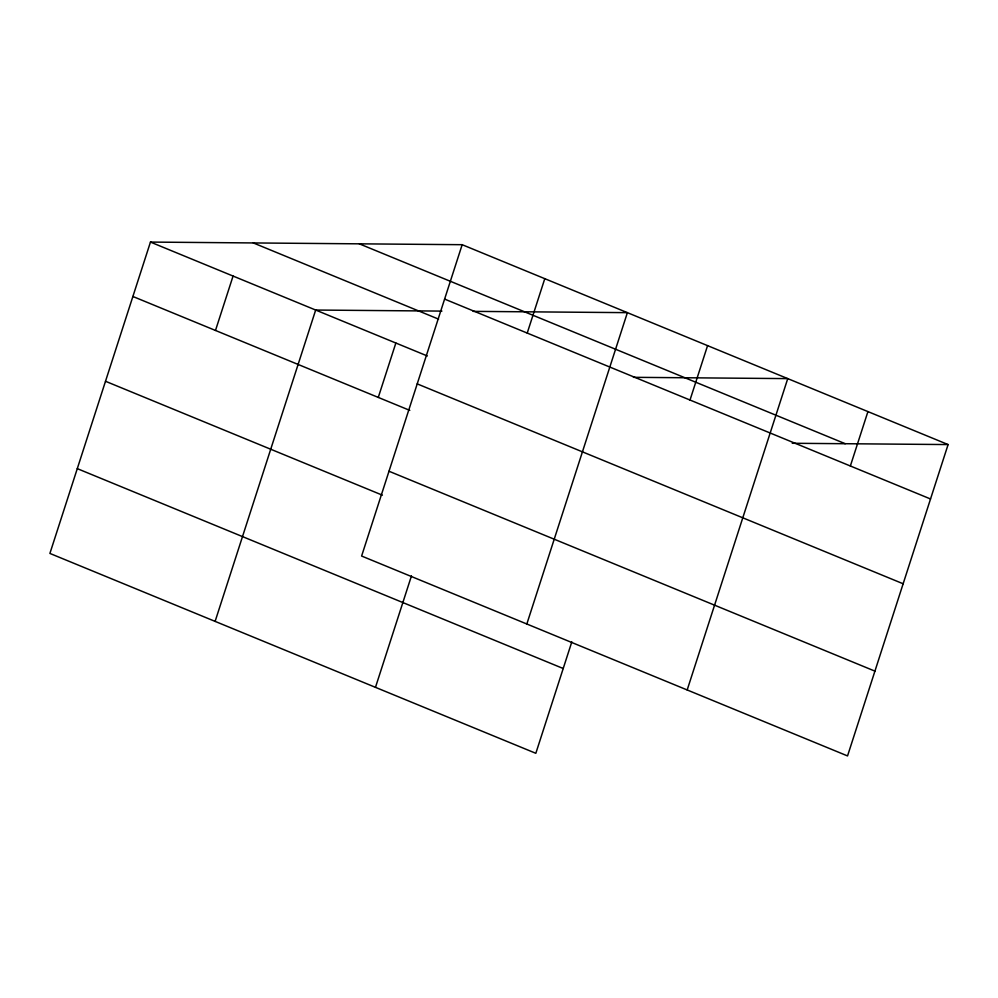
<?xml version="1.0" encoding="UTF-8"?>
<svg xmlns="http://www.w3.org/2000/svg" width="998" height="998" viewBox="0 0 998 998"><rect width="100%" height="100%" fill="white"/><g stroke="black" fill="none" stroke-linecap="round" stroke-linejoin="round"><path stroke-width="1.5" d="M462.174 244.697L361.613 556.036L847.539 755.923L948.1 444.572L462.174 244.697L150.461 242.077L49.9 553.428L535.826 753.303L571.817 641.864M215.493 330.45L233.07 276.059M215.119 621.38L315.68 310.041L441.914 311.102M378.279 397.416L395.857 343.025M375.473 687.348L411.463 575.896M527.218 333.07L544.783 278.679M526.832 624L627.393 312.648L473.089 311.364M690.005 400.036L707.57 345.632M687.185 689.955L787.746 378.616L633.443 377.319M850.358 465.991L867.923 411.6M792.237 443.274L948.1 444.572M359.317 243.836L845.231 443.711M444.609 299.088L930.535 498.975M253.33 242.938L438.584 319.148M150.461 242.077L427.344 355.974M417.226 383.881L903.14 583.768M132.896 296.481L409.779 410.378M389.008 471.243L874.922 671.13M105.501 381.273L382.396 495.17M77.283 468.636L563.209 668.51"/></g></svg>
